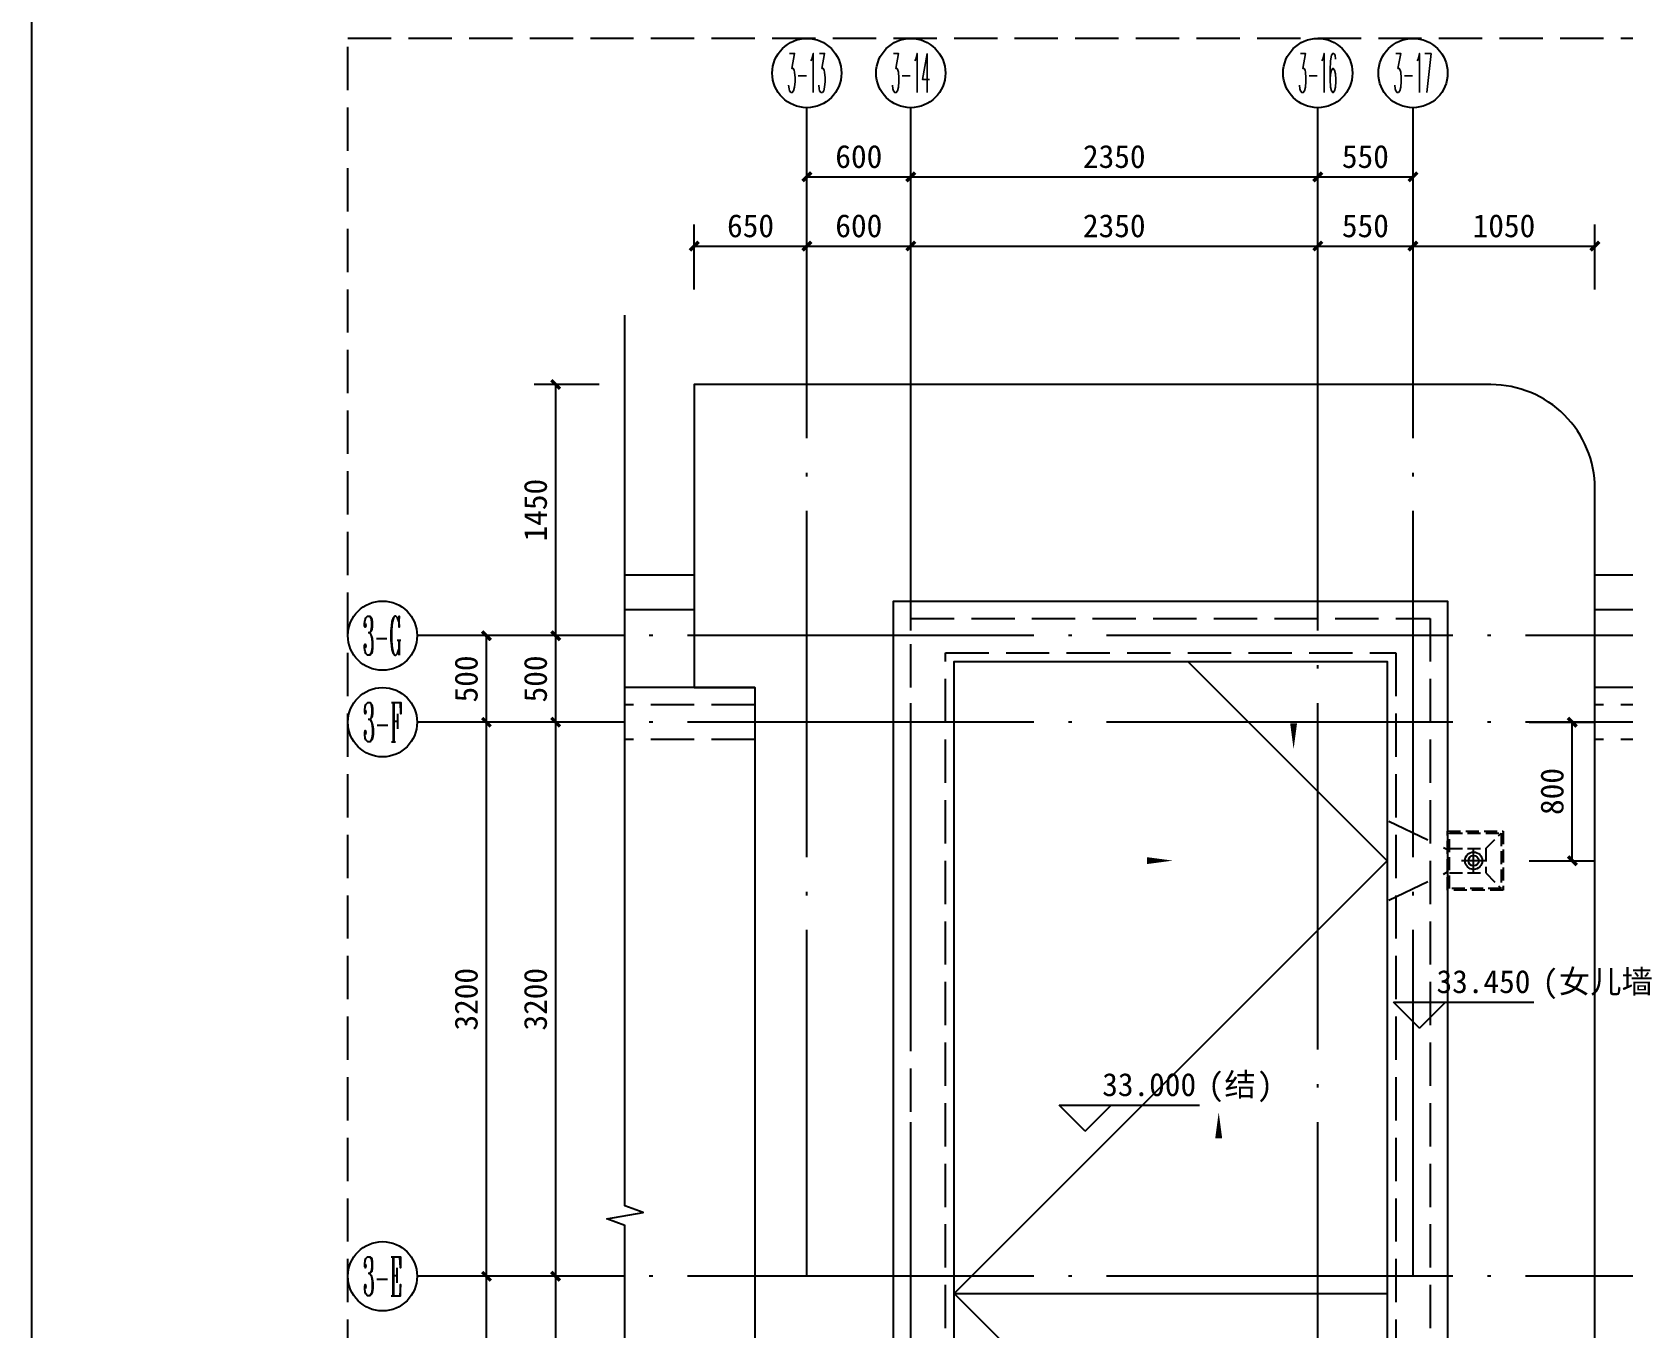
# Model space of a CAD drawing. Extents: x -10817 to 167545, y 26551 to 157048.
# Drawn here: x 87183 to 96372, y 112324 to 119811 of the extents above; entities that cross this region are included whole.
import ezdxf
from ezdxf.enums import TextEntityAlignment as Align
from ezdxf.xclip import XClip

# ---------------------------------------------------------------- set-up
doc = ezdxf.new("R2010")
doc.units = 0
doc.header["$LTSCALE"] = 1000
doc.header["$MEASUREMENT"] = 0
doc.header["$XCLIPFRAME"] = 0
for name, pattern in [('3#楼屋顶平面$0$DASH', [0.35, 0.25, -0.1]), ('DASH', [0.35, 0.25, -0.1]), ('DOTE', [2.42, 2, -0.2, 0.02, -0.2])]:
    doc.linetypes.add(name, pattern=pattern)
doc.layers.get('Defpoints').update_dxf_attribs({"color": 30, "linetype": 'DASH'})
for name, color, linetype in [('3#-夹层$0$A-ANNO-LEVL', 3, 'Continuous'), ('3#-夹层$0$A-ANNO-TEXT', 7, 'Continuous'), ('3#楼屋顶平面$0$A-00-HX-113-wall-01Y$0$HRAL', 31, 'Continuous'), ('3#楼屋顶平面$0$A-DRAN', 243, 'Continuous'), ('3#楼屋顶平面$0$A-DRAN-SYMB', 243, 'Continuous'), ('3#楼屋顶平面$0$A-ROOF', 241, 'Continuous'), ('A-ANNO-AXIS-CIRC', 3, 'Continuous'), ('A-ANNO-AXIS-TEXT', 7, 'Continuous'), ('A-ANNO-DIMS', 3, 'Continuous'), ('A-ANNO-DOTE', 10, 'DOTE'), ('A-ANNO-SYMB', 3, 'Continuous'), ('A-DRAN', 243, 'Continuous'), ('AXIS_TEXT', 7, 'Continuous')]:
    doc.layers.add(name, color=color, linetype=linetype)
doc.styles.add('3#-夹层$0$_TCH_DIM', font='')
doc.styles.add('_TCH_AXIS', font='COMPLEX', dxfattribs={"bigfont": 'GBCBIG'})
doc.styles.add('_TCH_DIM_T3', font='')
doc.styles.add('COMPLEX', font='COMPLEX')
doc.styles.get('3#-夹层$0$_TCH_DIM').set_extended_font_data('SimSun')
doc.styles.get('_TCH_DIM_T3').set_extended_font_data('SimSun')
doc.dimstyles.new('_TCH_ARCH&&50', dxfattribs={"dimtxt": 132.911392, "dimasz": 50, "dimexe": 125, "dimexo": 150, "dimgap": 50, "dimtad": 1, "dimdec": 0, "dimzin": 0, "dimdsep": 46, "dimtxsty": '_TCH_DIM_T3', "dimblk": 'ARCHTICK', "dimcen": 0.09, "dimclrt": 7, "dimazin": 2, "dimtfac": 1, "dimtdec": 0, "dimtix": 1, "dimtmove": 2, "dimatfit": 3, "dimfxl": 50, "dimtolj": 1, "dimtzin": 0, "dimarcsym": 0})

# ---------------------------------------------------------------- blocks, each defined once
blk = doc.blocks.new('3#楼屋顶平面$0$$1$1#_arcd-2~9F$0$03_2#_arcd$0$04_F01_arcd$0$asdfded')
at = {"layer": '3#楼屋顶平面$0$A-DRAN-SYMB'}
for points in [[(-29342.2, 118921), (-29258.2, 118921)], [(-29300.2, 118966), (-29300.2, 118876)]]:
    blk.add_lwpolyline(points, dxfattribs=at)
for radius in [30, 18]:
    blk.add_circle((-29300.2, 118921), radius, dxfattribs=at)
blk = doc.blocks.new('3#楼屋顶平面')
at = {"layer": '3#楼屋顶平面$0$A-00-HX-113-wall-01Y$0$HRAL'}
for points in [[(-11300, 950), (-11300, -4250, 0.414214), (-10700, -4850), (10150.1, -4850), (10150.1, -3500), (-10100, -3500), (-10100, 950)], [(10750.7, -3500), (31000, -3500), (31000, 950), (32200, 950), (32200, -4250, -0.414214), (31600, -4850), (10750.7, -4850)]]:
    blk.add_lwpolyline(points, format="xyb", close=True, dxfattribs=at)
at = {"layer": '3#楼屋顶平面$0$A-DRAN'}
for points in [[(-449.3, 7450), (-1599.3, 6300), (900.7, 3800), (-1049.3, 1850.1), (650.8, 150)], [(21350, 7450), (22500, 6300), (20000, 3800), (21950, 1850.1), (20249.9, 150)], [(900.7, 3800), (-1599.3, 3800)], [(20000, 3800), (22500, 3800)]]:
    blk.add_lwpolyline(points, dxfattribs=at)
at = {"layer": '3#楼屋顶平面$0$A-DRAN-SYMB', "linetype": '3#楼屋顶平面$0$DASH'}
for p, q in [((-1609.9, 6528.4), (-1949.3, 6365)), ((22510.6, 6528.4), (22850, 6365)), ((-1609.8, 6071.6), (-1949.3, 6235)), ((22510.5, 6071.6), (22850, 6235)), ((-1059.9, 2078.5), (-1399.3, 1915.1)), ((21960.6, 2078.5), (22300, 1915.1)), ((-1059.8, 1621.7), (-1399.3, 1785.1)), ((21960.5, 1621.7), (22300, 1785.1))]:
    blk.add_line(p, q, dxfattribs=at)
at = {"layer": '3#楼屋顶平面$0$A-DRAN-SYMB', "linetype": '3#楼屋顶平面$0$DASH', "ltscale": 0.3}
for p, q in [((-2169.2, 6370), (-2259.2, 6460)), ((23069.9, 6370), (23159.9, 6460)), ((-1959.3, 6370), (-2169.2, 6370)), ((-2169.2, 6370), (-2169.2, 6230)), ((22860, 6370), (23069.9, 6370)), ((23069.9, 6370), (23069.9, 6230)), ((-2169.2, 6230), (-2259.2, 6140)), ((-1959.3, 6230), (-2169.2, 6230)), ((22860, 6230), (23069.9, 6230)), ((23069.9, 6230), (23159.9, 6140)), ((-1619.2, 1920.1), (-1709.2, 2010.1)), ((22519.9, 1920.1), (22609.9, 2010.1)), ((-1409.3, 1920.1), (-1619.2, 1920.1)), ((-1619.2, 1920.1), (-1619.2, 1780.1)), ((22310, 1920.1), (22519.9, 1920.1)), ((22519.9, 1920.1), (22519.9, 1780.1)), ((-1619.2, 1780.1), (-1709.2, 1690.1)), ((-1409.3, 1780.1), (-1619.2, 1780.1)), ((22310, 1780.1), (22519.9, 1780.1)), ((22519.9, 1780.1), (22609.9, 1690.1))]:
    blk.add_line(p, q, dxfattribs=at)
for points in [[(-2269.2, 6470), (-2269.2, 6130), (-1949.3, 6130), (-1949.3, 6470)], [(-2259.2, 6460), (-2259.2, 6140), (-1959.3, 6140), (-1959.3, 6460)], [(23169.9, 6470), (23169.9, 6130), (22850, 6130), (22850, 6470)], [(23159.9, 6460), (23159.9, 6140), (22860, 6140), (22860, 6460)], [(-1719.2, 2020.1), (-1719.2, 1680.1), (-1399.3, 1680.1), (-1399.3, 2020.1)], [(-1709.2, 2010.1), (-1709.2, 1690.1), (-1409.3, 1690.1), (-1409.3, 2010.1)], [(22619.9, 2020.1), (22619.9, 1680.1), (22300, 1680.1), (22300, 2020.1)], [(22609.9, 2010.1), (22609.9, 1690.1), (22310, 1690.1), (22310, 2010.1)]]:
    blk.add_lwpolyline(points, close=True, dxfattribs=at)
at = {"layer": '3#楼屋顶平面$0$A-ROOF'}
for points in [[(1450, -550), (-2200, -550, -0.414214), (-2800, 50), (-2800, 8450.1, -0.414214), (-2200, 9050.1), (2400.1, 9050.1), (2400.1, 7300.1), (2050, 7300.1), (2050, 50, -0.414214)], [(19450, -550), (23100, -550, 0.414214), (23700, 50), (23700, 8450.1, 0.414214), (23100, 9050.1), (18499.9, 9050.1), (18499.9, 7300), (18850, 7300), (18850, 50, 0.414214)]]:
    blk.add_lwpolyline(points, format="xyb", close=True, dxfattribs=at)
for points in [[(-2800, 7950), (-11000, 7950, 0.414214), (-11300, 7650), (-11300, 950)], [(32200, 950), (32200, 7650, 0.414214), (31900, 7950), (23700, 7950)]]:
    blk.add_lwpolyline(points, format="xyb", dxfattribs=at)
for points in [[(18500.1, 7950), (2400, 7950)], [(-2800, 7750), (-11100, 7750), (-11100, 950)], [(18500.1, 7750), (2400, 7750)], [(32000, 950), (32000, 7750), (23700, 7750)], [(-2800, 7300), (-10650, 7300), (-10650, 950)], [(18850, 7300), (2050, 7300)], [(31550, 950), (31550, 7300), (23700, 7300)], [(10150.1, -4200), (10750.7, -4200)], [(10150.1, -4650), (10750.7, -4650)], [(10150.1, -4850), (10750.7, -4850)]]:
    blk.add_lwpolyline(points, dxfattribs=at)
for points in [[(1400, -200), (1400, 2500), (1250, 2500), (1250, 7800), (-1950, 7800), (-1950, 2100), (-1400, 2100), (-1400, -200)], [(19500, -200), (19500, 2500), (19650, 2500), (19650, 7800), (22850, 7800), (22850, 2100), (22300, 2100), (22300, -200)], [(1050, 150), (1050, 2150), (900, 2150), (900, 7450), (-1600, 7450), (-1600, 2450), (-1050, 2450), (-1050, 150)], [(19850, 150), (19850, 2150), (20000, 2150), (20000, 7450), (22500, 7450), (22500, 2450), (21950, 2450), (21950, 150)], [(-7335, 6215), (-6465, 6215), (-6465, 7285), (-7335, 7285)], [(6165.1, 6215.2), (7035.1, 6215.2), (7035.1, 7285.2), (6165.1, 7285.2)], [(13865, 6215.2), (14735, 6215.2), (14735, 7285.2), (13865, 7285.2)], [(27365, 6215), (28235, 6215), (28235, 7285), (27365, 7285)], [(-10585, 1965.1), (-9815, 1965.1), (-9815, 2735.1), (-10585, 2735.1)], [(31485, 1965.1), (30715, 1965.1), (30715, 2735.1), (31485, 2735.1)], [(9015, 1765), (9785, 1765), (9785, 2535), (9015, 2535)], [(11885.1, 1765), (11115.1, 1765), (11115.1, 2535), (11885.1, 2535)]]:
    blk.add_lwpolyline(points, close=True, dxfattribs=at)
at = {"layer": '3#楼屋顶平面$0$A-ROOF', "linetype": '3#楼屋顶平面$0$DASH'}
for points in [[(1300, -100), (1300, 2400), (1150, 2400), (1150, 7700), (-1850, 7700), (-1850, 2200), (-1300, 2200), (-1300, -100)], [(19600, -100), (19600, 2400), (19750, 2400), (19750, 7700), (22750, 7700), (22750, 2200), (22200, 2200), (22200, -100)]]:
    blk.add_lwpolyline(points, close=True, dxfattribs=at)
for points in [[(1100, 100), (1100, 2200), (950, 2200), (950, 7500), (-1650, 7500), (-1650, 2400), (-1100, 2400), (-1100, 100), (1100, 100)], [(19800, 100), (19800, 2200), (19950, 2200), (19950, 7500), (22550, 7500), (22550, 2400), (22000, 2400), (22000, 100), (19800, 100)], [(-7335, 7200), (-10550, 7200), (-10550, 2735.1)], [(-2800, 7200), (-6465, 7200)], [(6165.1, 7200), (2050, 7200)], [(13865, 7200), (7035.1, 7200)], [(18850, 7200), (14735, 7200)], [(27365, 7200), (23700, 7200)], [(31450, 2735.1), (31450, 7200), (28235, 7200)], [(-7335, 7000), (-10350, 7000), (-10350, 2735.1)], [(-2800, 7000), (-6465, 7000)], [(6165.1, 7000), (2050, 7000)], [(13865, 7000), (7035.1, 7000)], [(18850, 7000), (14735, 7000)], [(27365, 7000), (23700, 7000)], [(31250, 2735.1), (31250, 7000), (28235, 7000)], [(-10550, 1965.1), (-10550, 950)], [(-10350, 1965.1), (-10350, 950)], [(31250, 950), (31250, 1965.1)], [(31450, 950), (31450, 1965.1)], [(10150.1, -3900), (10750.7, -3900)], [(10150.1, -4100), (10750.7, -4100)]]:
    blk.add_lwpolyline(points, dxfattribs=at)
at = {"ltscale": 0.3, "yscale": 1.66666664276272, "zscale": 1.66666664276272, "rotation": 180}
for p, xscale in [((46734.4, 204501.7), -1.66666664276272), ((-25833.7, 204501.7), 1.66666664276272)]:
    blk.add_blockref('3#楼屋顶平面$0$$1$1#_arcd-2~9F$0$03_2#_arcd$0$04_F01_arcd$0$asdfded', p, dxfattribs=dict(at, xscale=xscale))
at = {"yscale": 1.66666664276272, "zscale": 1.66666664276272, "rotation": 180}
for p, xscale in [((47284.4, 200051.8), -1.66666664276272), ((-26383.7, 200051.8), 1.66666664276272)]:
    blk.add_blockref('3#楼屋顶平面$0$$1$1#_arcd-2~9F$0$03_2#_arcd$0$04_F01_arcd$0$asdfded', p, dxfattribs=dict(at, xscale=xscale))
blk = doc.blocks.new('_ArchTick')
at = {"color": 0, "linetype": 'ByBlock', "const_width": 0.4}
blk.add_lwpolyline([(-0.5, -0.5), (0.5, 0.5)], dxfattribs=at)
blk = doc.blocks.new('*D2768')
at = {"layer": 'A-ANNO-DIMS', "color": 0, "lineweight": -2, "transparency": 16777216}
for p, q in [((95828.1, 115823.4), (96203.1, 115823.4)), ((96078.1, 115023.4), (96078.1, 115823.4)), ((95828.1, 115023.4), (96203.1, 115023.4))]:
    blk.add_line(p, q, dxfattribs=at)
at = {"layer": 'Defpoints', "color": 0, "transparency": 16777216}
for p in [(95678.1, 115823.4), (96078.1, 115823.4), (95678.1, 115023.4)]:
    blk.add_point(p, dxfattribs=at)
at = {"layer": 'A-ANNO-DIMS', "color": 0, "lineweight": -2, "transparency": 16777216, "xscale": 50, "yscale": 50, "zscale": 50}
for p, rotation in [((96078.1, 115823.4), 90), ((96078.1, 115023.4), 270)]:
    blk.add_blockref('_ArchTick', p, dxfattribs=dict(at, rotation=rotation))
at = {"layer": 'A-ANNO-DIMS', "color": 7, "transparency": 16777216, "insert": (95961.6, 115423.4), "char_height": 132.91, "attachment_point": 5, "rotation": 90, "style": '_TCH_DIM_T3'}
blk.add_mtext('\\A1;800', dxfattribs=at)
blk = doc.blocks.new('*D2901')
at = {"layer": 'A-ANNO-DIMS', "color": 0, "lineweight": -2, "transparency": 16777216}
for p, q in [((90458.1, 112623.4), (90083.1, 112623.4)), ((90208.1, 111023.4), (90208.1, 112623.4)), ((90458.1, 111023.4), (90083.1, 111023.4))]:
    blk.add_line(p, q, dxfattribs=at)
at = {"layer": 'Defpoints', "color": 0, "transparency": 16777216}
for p in [(90208.1, 112623.4), (90608.1, 112623.4), (90608.1, 111023.4)]:
    blk.add_point(p, dxfattribs=at)
at = {"layer": 'A-ANNO-DIMS', "color": 0, "lineweight": -2, "transparency": 16777216, "xscale": 50, "yscale": 50, "zscale": 50}
for p, rotation in [((90208.1, 112623.4), 90), ((90208.1, 111023.4), 270)]:
    blk.add_blockref('_ArchTick', p, dxfattribs=dict(at, rotation=rotation))
at = {"layer": 'A-ANNO-DIMS', "color": 7, "transparency": 16777216, "insert": (90091.7, 111823.4), "char_height": 132.91, "attachment_point": 5, "rotation": 90, "style": '_TCH_DIM_T3'}
blk.add_mtext('\\A1;1600', dxfattribs=at)
blk = doc.blocks.new('*D2902')
at = {"layer": 'A-ANNO-DIMS', "color": 0, "lineweight": -2, "transparency": 16777216}
for p, q in [((90458.1, 115823.4), (90083.1, 115823.4)), ((90208.1, 112623.4), (90208.1, 115823.4)), ((90458.1, 112623.4), (90083.1, 112623.4))]:
    blk.add_line(p, q, dxfattribs=at)
at = {"layer": 'Defpoints', "color": 0, "transparency": 16777216}
for p in [(90208.1, 115823.4), (90608.1, 115823.4), (90608.1, 112623.4)]:
    blk.add_point(p, dxfattribs=at)
at = {"layer": 'A-ANNO-DIMS', "color": 0, "lineweight": -2, "transparency": 16777216, "xscale": 50, "yscale": 50, "zscale": 50}
for p, rotation in [((90208.1, 115823.4), 90), ((90208.1, 112623.4), 270)]:
    blk.add_blockref('_ArchTick', p, dxfattribs=dict(at, rotation=rotation))
at = {"layer": 'A-ANNO-DIMS', "color": 7, "transparency": 16777216, "insert": (90091.7, 114223.4), "char_height": 132.91, "attachment_point": 5, "rotation": 90, "style": '_TCH_DIM_T3'}
blk.add_mtext('\\A1;3200', dxfattribs=at)
blk = doc.blocks.new('*D2903')
at = {"layer": 'A-ANNO-DIMS', "color": 0, "lineweight": -2, "transparency": 16777216}
for p, q in [((90458.1, 116323.4), (90083.1, 116323.4)), ((90208.1, 115823.4), (90208.1, 116323.4)), ((90458.1, 115823.4), (90083.1, 115823.4))]:
    blk.add_line(p, q, dxfattribs=at)
at = {"layer": 'Defpoints', "color": 0, "transparency": 16777216}
for p in [(90208.1, 116323.4), (90608.1, 116323.4), (90608.1, 115823.4)]:
    blk.add_point(p, dxfattribs=at)
at = {"layer": 'A-ANNO-DIMS', "color": 0, "lineweight": -2, "transparency": 16777216, "xscale": 50, "yscale": 50, "zscale": 50}
for p, rotation in [((90208.1, 116323.4), 90), ((90208.1, 115823.4), 270)]:
    blk.add_blockref('_ArchTick', p, dxfattribs=dict(at, rotation=rotation))
at = {"layer": 'A-ANNO-DIMS', "color": 7, "transparency": 16777216, "insert": (90091.7, 116073.4), "char_height": 132.91, "attachment_point": 5, "rotation": 90, "style": '_TCH_DIM_T3'}
blk.add_mtext('\\A1;500', dxfattribs=at)
blk = doc.blocks.new('*D2904')
at = {"layer": 'A-ANNO-DIMS', "color": 0, "lineweight": -2, "transparency": 16777216}
for p, q in [((90458.1, 117773.5), (90083.1, 117773.5)), ((90208.1, 116323.4), (90208.1, 117773.5)), ((90458.1, 116323.4), (90083.1, 116323.4))]:
    blk.add_line(p, q, dxfattribs=at)
at = {"layer": 'Defpoints', "color": 0, "transparency": 16777216}
for p in [(90208.1, 117773.5), (90608.1, 117773.5), (90608.1, 116323.4)]:
    blk.add_point(p, dxfattribs=at)
at = {"layer": 'A-ANNO-DIMS', "color": 0, "lineweight": -2, "transparency": 16777216, "xscale": 50, "yscale": 50, "zscale": 50}
for p, rotation in [((90208.1, 117773.5), 90), ((90208.1, 116323.4), 270)]:
    blk.add_blockref('_ArchTick', p, dxfattribs=dict(at, rotation=rotation))
at = {"layer": 'A-ANNO-DIMS', "color": 7, "transparency": 16777216, "insert": (90091.7, 117048.4), "char_height": 132.91, "attachment_point": 5, "rotation": 90, "style": '_TCH_DIM_T3'}
blk.add_mtext('\\A1;1450', dxfattribs=at)
blk = doc.blocks.new('*D2912')
at = {"layer": 'A-ANNO-DIMS', "color": 0, "lineweight": -2, "transparency": 16777216}
for p, q in [((95158.2, 118323.5), (95158.2, 118698.5)), ((96208.2, 118323.5), (96208.2, 118698.5)), ((95158.2, 118573.5), (96208.2, 118573.5))]:
    blk.add_line(p, q, dxfattribs=at)
at = {"layer": 'Defpoints', "color": 0, "transparency": 16777216}
for p in [(96208.2, 118573.5), (95158.2, 118173.5), (96208.2, 118173.5)]:
    blk.add_point(p, dxfattribs=at)
at = {"layer": 'A-ANNO-DIMS', "color": 0, "lineweight": -2, "transparency": 16777216, "xscale": 50, "yscale": 50, "zscale": 50, "rotation": 180}
blk.add_blockref('_ArchTick', (95158.2, 118573.5), dxfattribs=at)
at = {"layer": 'A-ANNO-DIMS', "color": 0, "lineweight": -2, "transparency": 16777216, "xscale": 50, "yscale": 50, "zscale": 50}
blk.add_blockref('_ArchTick', (96208.2, 118573.5), dxfattribs=at)
at = {"layer": 'A-ANNO-DIMS', "color": 7, "transparency": 16777216, "insert": (95683.2, 118690), "char_height": 132.91, "attachment_point": 5, "style": '_TCH_DIM_T3'}
blk.add_mtext('\\A1;1050', dxfattribs=at)
blk = doc.blocks.new('*D2913')
at = {"layer": 'A-ANNO-DIMS', "color": 0, "lineweight": -2, "transparency": 16777216}
for p, q in [((94608.2, 118323.5), (94608.2, 118698.5)), ((95158.2, 118323.5), (95158.2, 118698.5)), ((94608.2, 118573.5), (95158.2, 118573.5))]:
    blk.add_line(p, q, dxfattribs=at)
at = {"layer": 'Defpoints', "color": 0, "transparency": 16777216}
for p in [(95158.2, 118573.5), (94608.2, 118173.5), (95158.2, 118173.5)]:
    blk.add_point(p, dxfattribs=at)
at = {"layer": 'A-ANNO-DIMS', "color": 0, "lineweight": -2, "transparency": 16777216, "xscale": 50, "yscale": 50, "zscale": 50, "rotation": 180}
blk.add_blockref('_ArchTick', (94608.2, 118573.5), dxfattribs=at)
at = {"layer": 'A-ANNO-DIMS', "color": 0, "lineweight": -2, "transparency": 16777216, "xscale": 50, "yscale": 50, "zscale": 50}
blk.add_blockref('_ArchTick', (95158.2, 118573.5), dxfattribs=at)
at = {"layer": 'A-ANNO-DIMS', "color": 7, "transparency": 16777216, "insert": (94883.2, 118690), "char_height": 132.91, "attachment_point": 5, "style": '_TCH_DIM_T3'}
blk.add_mtext('\\A1;550', dxfattribs=at)
blk = doc.blocks.new('*D2914')
at = {"layer": 'A-ANNO-DIMS', "color": 0, "lineweight": -2, "transparency": 16777216}
for p, q in [((92258.2, 118323.5), (92258.2, 118698.5)), ((94608.2, 118323.5), (94608.2, 118698.5)), ((92258.2, 118573.5), (94608.2, 118573.5))]:
    blk.add_line(p, q, dxfattribs=at)
at = {"layer": 'Defpoints', "color": 0, "transparency": 16777216}
for p in [(94608.2, 118573.5), (92258.2, 118173.5), (94608.2, 118173.5)]:
    blk.add_point(p, dxfattribs=at)
at = {"layer": 'A-ANNO-DIMS', "color": 0, "lineweight": -2, "transparency": 16777216, "xscale": 50, "yscale": 50, "zscale": 50, "rotation": 180}
blk.add_blockref('_ArchTick', (92258.2, 118573.5), dxfattribs=at)
at = {"layer": 'A-ANNO-DIMS', "color": 0, "lineweight": -2, "transparency": 16777216, "xscale": 50, "yscale": 50, "zscale": 50}
blk.add_blockref('_ArchTick', (94608.2, 118573.5), dxfattribs=at)
at = {"layer": 'A-ANNO-DIMS', "color": 7, "transparency": 16777216, "insert": (93433.2, 118690), "char_height": 132.91, "attachment_point": 5, "style": '_TCH_DIM_T3'}
blk.add_mtext('\\A1;2350', dxfattribs=at)
blk = doc.blocks.new('*D2915')
at = {"layer": 'A-ANNO-DIMS', "color": 0, "lineweight": -2, "transparency": 16777216}
for p, q in [((91658.2, 118323.5), (91658.2, 118698.5)), ((92258.2, 118323.5), (92258.2, 118698.5)), ((91658.2, 118573.5), (92258.2, 118573.5))]:
    blk.add_line(p, q, dxfattribs=at)
at = {"layer": 'Defpoints', "color": 0, "transparency": 16777216}
for p in [(92258.2, 118573.5), (91658.2, 118173.5), (92258.2, 118173.5)]:
    blk.add_point(p, dxfattribs=at)
at = {"layer": 'A-ANNO-DIMS', "color": 0, "lineweight": -2, "transparency": 16777216, "xscale": 50, "yscale": 50, "zscale": 50, "rotation": 180}
blk.add_blockref('_ArchTick', (91658.2, 118573.5), dxfattribs=at)
at = {"layer": 'A-ANNO-DIMS', "color": 0, "lineweight": -2, "transparency": 16777216, "xscale": 50, "yscale": 50, "zscale": 50}
blk.add_blockref('_ArchTick', (92258.2, 118573.5), dxfattribs=at)
at = {"layer": 'A-ANNO-DIMS', "color": 7, "transparency": 16777216, "insert": (91958.2, 118690), "char_height": 132.91, "attachment_point": 5, "style": '_TCH_DIM_T3'}
blk.add_mtext('\\A1;600', dxfattribs=at)
blk = doc.blocks.new('*D2916')
at = {"layer": 'A-ANNO-DIMS', "color": 0, "lineweight": -2, "transparency": 16777216}
for p, q in [((91008.1, 118323.5), (91008.1, 118698.5)), ((91658.2, 118323.5), (91658.2, 118698.5)), ((91008.1, 118573.5), (91658.2, 118573.5))]:
    blk.add_line(p, q, dxfattribs=at)
at = {"layer": 'Defpoints', "color": 0, "transparency": 16777216}
for p in [(91658.2, 118573.5), (91008.1, 118173.5), (91658.2, 118173.5)]:
    blk.add_point(p, dxfattribs=at)
at = {"layer": 'A-ANNO-DIMS', "color": 0, "lineweight": -2, "transparency": 16777216, "xscale": 50, "yscale": 50, "zscale": 50, "rotation": 180}
blk.add_blockref('_ArchTick', (91008.1, 118573.5), dxfattribs=at)
at = {"layer": 'A-ANNO-DIMS', "color": 0, "lineweight": -2, "transparency": 16777216, "xscale": 50, "yscale": 50, "zscale": 50}
blk.add_blockref('_ArchTick', (91658.2, 118573.5), dxfattribs=at)
at = {"layer": 'A-ANNO-DIMS', "color": 7, "transparency": 16777216, "insert": (91333.2, 118690), "char_height": 132.91, "attachment_point": 5, "style": '_TCH_DIM_T3'}
blk.add_mtext('\\A1;650', dxfattribs=at)
blk = doc.blocks.new('*D2921')
at = {"layer": 'A-ANNO-DIMS', "color": 0, "lineweight": -2, "transparency": 16777216}
for p, q in [((90058.1, 112623.4), (89683.1, 112623.4)), ((89808.1, 111023.4), (89808.1, 112623.4)), ((90058.1, 111023.4), (89683.1, 111023.4))]:
    blk.add_line(p, q, dxfattribs=at)
at = {"layer": 'Defpoints', "color": 0, "transparency": 16777216}
for p in [(89808.1, 112623.4), (90208.1, 112623.4), (90208.1, 111023.4)]:
    blk.add_point(p, dxfattribs=at)
at = {"layer": 'A-ANNO-DIMS', "color": 0, "lineweight": -2, "transparency": 16777216, "xscale": 50, "yscale": 50, "zscale": 50}
for p, rotation in [((89808.1, 112623.4), 90), ((89808.1, 111023.4), 270)]:
    blk.add_blockref('_ArchTick', p, dxfattribs=dict(at, rotation=rotation))
at = {"layer": 'A-ANNO-DIMS', "color": 7, "transparency": 16777216, "insert": (89691.7, 111823.4), "char_height": 132.91, "attachment_point": 5, "rotation": 90, "style": '_TCH_DIM_T3'}
blk.add_mtext('\\A1;1600', dxfattribs=at)
blk = doc.blocks.new('*D2922')
at = {"layer": 'A-ANNO-DIMS', "color": 0, "lineweight": -2, "transparency": 16777216}
for p, q in [((90058.1, 115823.4), (89683.1, 115823.4)), ((89808.1, 112623.4), (89808.1, 115823.4)), ((90058.1, 112623.4), (89683.1, 112623.4))]:
    blk.add_line(p, q, dxfattribs=at)
at = {"layer": 'Defpoints', "color": 0, "transparency": 16777216}
for p in [(89808.1, 115823.4), (90208.1, 115823.4), (90208.1, 112623.4)]:
    blk.add_point(p, dxfattribs=at)
at = {"layer": 'A-ANNO-DIMS', "color": 0, "lineweight": -2, "transparency": 16777216, "xscale": 50, "yscale": 50, "zscale": 50}
for p, rotation in [((89808.1, 115823.4), 90), ((89808.1, 112623.4), 270)]:
    blk.add_blockref('_ArchTick', p, dxfattribs=dict(at, rotation=rotation))
at = {"layer": 'A-ANNO-DIMS', "color": 7, "transparency": 16777216, "insert": (89691.7, 114223.4), "char_height": 132.91, "attachment_point": 5, "rotation": 90, "style": '_TCH_DIM_T3'}
blk.add_mtext('\\A1;3200', dxfattribs=at)
blk = doc.blocks.new('*D2923')
at = {"layer": 'A-ANNO-DIMS', "color": 0, "lineweight": -2, "transparency": 16777216}
for p, q in [((90058.1, 116323.4), (89683.1, 116323.4)), ((89808.1, 115823.4), (89808.1, 116323.4)), ((90058.1, 115823.4), (89683.1, 115823.4))]:
    blk.add_line(p, q, dxfattribs=at)
at = {"layer": 'Defpoints', "color": 0, "transparency": 16777216}
for p in [(89808.1, 116323.4), (90208.1, 116323.4), (90208.1, 115823.4)]:
    blk.add_point(p, dxfattribs=at)
at = {"layer": 'A-ANNO-DIMS', "color": 0, "lineweight": -2, "transparency": 16777216, "xscale": 50, "yscale": 50, "zscale": 50}
for p, rotation in [((89808.1, 116323.4), 90), ((89808.1, 115823.4), 270)]:
    blk.add_blockref('_ArchTick', p, dxfattribs=dict(at, rotation=rotation))
at = {"layer": 'A-ANNO-DIMS', "color": 7, "transparency": 16777216, "insert": (89691.7, 116073.4), "char_height": 132.91, "attachment_point": 5, "rotation": 90, "style": '_TCH_DIM_T3'}
blk.add_mtext('\\A1;500', dxfattribs=at)
blk = doc.blocks.new('*D2924')
at = {"layer": 'A-ANNO-DIMS', "color": 0, "lineweight": -2, "transparency": 16777216}
for p, q in [((94608.2, 118723.5), (94608.2, 119098.5)), ((95158.2, 118723.5), (95158.2, 119098.5)), ((94608.2, 118973.5), (95158.2, 118973.5))]:
    blk.add_line(p, q, dxfattribs=at)
at = {"layer": 'Defpoints', "color": 0, "transparency": 16777216}
for p in [(95158.2, 118973.5), (94608.2, 118573.5), (95158.2, 118573.5)]:
    blk.add_point(p, dxfattribs=at)
at = {"layer": 'A-ANNO-DIMS', "color": 0, "lineweight": -2, "transparency": 16777216, "xscale": 50, "yscale": 50, "zscale": 50, "rotation": 180}
blk.add_blockref('_ArchTick', (94608.2, 118973.5), dxfattribs=at)
at = {"layer": 'A-ANNO-DIMS', "color": 0, "lineweight": -2, "transparency": 16777216, "xscale": 50, "yscale": 50, "zscale": 50}
blk.add_blockref('_ArchTick', (95158.2, 118973.5), dxfattribs=at)
at = {"layer": 'A-ANNO-DIMS', "color": 7, "transparency": 16777216, "insert": (94883.2, 119090), "char_height": 132.91, "attachment_point": 5, "style": '_TCH_DIM_T3'}
blk.add_mtext('\\A1;550', dxfattribs=at)
blk = doc.blocks.new('*D2925')
at = {"layer": 'A-ANNO-DIMS', "color": 0, "lineweight": -2, "transparency": 16777216}
for p, q in [((92258.2, 118723.5), (92258.2, 119098.5)), ((94608.2, 118723.5), (94608.2, 119098.5)), ((92258.2, 118973.5), (94608.2, 118973.5))]:
    blk.add_line(p, q, dxfattribs=at)
at = {"layer": 'Defpoints', "color": 0, "transparency": 16777216}
for p in [(94608.2, 118973.5), (92258.2, 118573.5), (94608.2, 118573.5)]:
    blk.add_point(p, dxfattribs=at)
at = {"layer": 'A-ANNO-DIMS', "color": 0, "lineweight": -2, "transparency": 16777216, "xscale": 50, "yscale": 50, "zscale": 50, "rotation": 180}
blk.add_blockref('_ArchTick', (92258.2, 118973.5), dxfattribs=at)
at = {"layer": 'A-ANNO-DIMS', "color": 0, "lineweight": -2, "transparency": 16777216, "xscale": 50, "yscale": 50, "zscale": 50}
blk.add_blockref('_ArchTick', (94608.2, 118973.5), dxfattribs=at)
at = {"layer": 'A-ANNO-DIMS', "color": 7, "transparency": 16777216, "insert": (93433.2, 119090), "char_height": 132.91, "attachment_point": 5, "style": '_TCH_DIM_T3'}
blk.add_mtext('\\A1;2350', dxfattribs=at)
blk = doc.blocks.new('*D2926')
at = {"layer": 'A-ANNO-DIMS', "color": 0, "lineweight": -2, "transparency": 16777216}
for p, q in [((91658.2, 118723.5), (91658.2, 119098.5)), ((92258.2, 118723.5), (92258.2, 119098.5)), ((91658.2, 118973.5), (92258.2, 118973.5))]:
    blk.add_line(p, q, dxfattribs=at)
at = {"layer": 'Defpoints', "color": 0, "transparency": 16777216}
for p in [(92258.2, 118973.5), (91658.2, 118573.5), (92258.2, 118573.5)]:
    blk.add_point(p, dxfattribs=at)
at = {"layer": 'A-ANNO-DIMS', "color": 0, "lineweight": -2, "transparency": 16777216, "xscale": 50, "yscale": 50, "zscale": 50, "rotation": 180}
blk.add_blockref('_ArchTick', (91658.2, 118973.5), dxfattribs=at)
at = {"layer": 'A-ANNO-DIMS', "color": 0, "lineweight": -2, "transparency": 16777216, "xscale": 50, "yscale": 50, "zscale": 50}
blk.add_blockref('_ArchTick', (92258.2, 118973.5), dxfattribs=at)
at = {"layer": 'A-ANNO-DIMS', "color": 7, "transparency": 16777216, "insert": (91958.2, 119090), "char_height": 132.91, "attachment_point": 5, "style": '_TCH_DIM_T3'}
blk.add_mtext('\\A1;600', dxfattribs=at)
blk = doc.blocks.new('_AXISO')
blk.add_circle((0, 0), 0.5)
at = {"layer": 'AXIS_TEXT', "style": 'COMPLEX', "width": 1.041667}
blk.add_attdef('A', text='', height=0.56, dxfattribs=at).set_placement((-0.25, -0.28), (0.25, -0.28), align=Align.FIT)

msp = doc.modelspace()

# ---------------------------------------------------------------- linework, layer by layer
msp.add_lwpolyline([(87183.1, 105498.4), (87183.1, 134198.4)])
at = {"layer": '3#-夹层$0$A-ANNO-LEVL'}
for p, q in [((95195.1, 114056.6), (95045.1, 114206.6)), ((95045.1, 114206.6), (95855.3, 114206.6)), ((95195.1, 114056.6), (95345.1, 114206.6)), ((93264.8, 113461.7), (93114.8, 113611.7)), ((93114.8, 113611.7), (93924.9, 113611.7)), ((93264.8, 113461.7), (93414.8, 113611.7))]:
    msp.add_line(p, q, dxfattribs=at)
at = {"layer": 'A-ANNO-AXIS-CIRC'}
for p, q in [((91658.2, 118172.8), (91658.2, 119372.8)), ((92258.2, 118172.8), (92258.2, 119372.8)), ((94608.2, 118172.8), (94608.2, 119372.8)), ((95158.2, 118172.8), (95158.2, 119372.8)), ((90608.1, 116323.4), (89408.1, 116323.4)), ((90608.1, 115823.4), (89408.1, 115823.4)), ((90608.1, 112623.4), (89408.1, 112623.4))]:
    msp.add_line(p, q, dxfattribs=at)
at = {"layer": 'A-ANNO-DOTE'}
for points in [[(91658.2, 112623.4), (91658.2, 119372.8)], [(92258.2, 106673.4), (92258.2, 119372.8)], [(94608.2, 106673.4), (94608.2, 119372.8)], [(95158.2, 112623.4), (95158.2, 119372.8)], [(97808.2, 116323.4), (89408.1, 116323.4)], [(97808.2, 115823.4), (89408.1, 115823.4)], [(97808.2, 112623.4), (89408.1, 112623.4)]]:
    msp.add_lwpolyline(points, dxfattribs=at)
at = {"layer": 'A-ANNO-SYMB'}
msp.add_lwpolyline([(90608.1, 107773.4), (90608.1, 112917.2), (90503.1, 112955.4), (90713.1, 112992.4), (90608.1, 113029.7), (90608.1, 118173.5)], dxfattribs=at)
at = {"layer": 'A-DRAN'}
for points in [[(94468.7, 116017.8, 0, 0, 0), (94468.7, 115667.8, 0, 40, 0), (94468.7, 115817.8, 0, 0, 0)], [(93421.3, 115024.1, 0, 0, 0), (93771.3, 115024.1, 0, 40, 0), (93621.3, 115024.1, 0, 0, 0)], [(94036.3, 113220.7, 0, 0, 0), (94036.3, 113570.7, 0, 40, 0), (94036.3, 113420.7, 0, 0, 0)]]:
    msp.add_lwpolyline(points, format="xyseb", dxfattribs=at)
at = {"layer": 'Defpoints'}
msp.add_lwpolyline([(89008.1, 119773.5), (98208.2, 119773.5), (98208.2, 106173.4), (89008.1, 106173.4)], close=True, dxfattribs=at)

# ---------------------------------------------------------------- block references
ref = msp.add_blockref('3#楼屋顶平面', (72508.2, 108723.4))
XClip(ref).set_block_clipping_path([(18099.9313964248, -950.0000000002), (24099.9981464891, 9450.1028259396)])
at = {"layer": 'A-ANNO-AXIS-CIRC'}
ref = msp.add_blockref('_AXISO', (91658.2, 119572.8), dxfattribs=dict(at, xscale=400, yscale=400, zscale=400))
ref.add_attrib('A', '3-13', dxfattribs={"layer": 'A-ANNO-AXIS-TEXT', "height": 226.27, "style": '_TCH_AXIS', "width": 0.283784}).set_placement((91545.1, 119459.7), (91771.3, 119459.7), align=Align.FIT)
ref = msp.add_blockref('_AXISO', (92258.2, 119572.8), dxfattribs=dict(at, xscale=400, yscale=400, zscale=400))
ref.add_attrib('A', '3-14', dxfattribs={"layer": 'A-ANNO-AXIS-TEXT', "height": 226.27, "style": '_TCH_AXIS', "width": 0.276316}).set_placement((92145, 119459.7), (92371.3, 119459.7), align=Align.FIT)
ref = msp.add_blockref('_AXISO', (94608.2, 119572.8), dxfattribs=dict(at, xscale=400, yscale=400, zscale=400))
ref.add_attrib('A', '3-16', dxfattribs={"layer": 'A-ANNO-AXIS-TEXT', "height": 226.27, "style": '_TCH_AXIS', "width": 0.283784}).set_placement((94495.1, 119459.7), (94721.3, 119459.7), align=Align.FIT)
ref = msp.add_blockref('_AXISO', (95158.2, 119572.8), dxfattribs=dict(at, xscale=400, yscale=400, zscale=400))
ref.add_attrib('A', '3-17', dxfattribs={"layer": 'A-ANNO-AXIS-TEXT', "height": 226.27, "style": '_TCH_AXIS', "width": 0.283784}).set_placement((95045, 119459.7), (95271.3, 119459.7), align=Align.FIT)
ref = msp.add_blockref('_AXISO', (89208.1, 116323.4), dxfattribs=dict(at, xscale=400, yscale=400, zscale=400))
ref.add_attrib('A', '3-G', dxfattribs={"layer": 'A-ANNO-AXIS-TEXT', "height": 226.27, "style": '_TCH_AXIS', "width": 0.333333}).set_placement((89095, 116210.3), (89321.3, 116210.3), align=Align.FIT)
ref = msp.add_blockref('_AXISO', (89208.1, 115823.4), dxfattribs=dict(at, xscale=400, yscale=400, zscale=400))
ref.add_attrib('A', '3-F', dxfattribs={"layer": 'A-ANNO-AXIS-TEXT', "height": 226.27, "style": '_TCH_AXIS', "width": 0.344262}).set_placement((89095, 115710.3), (89321.3, 115710.3), align=Align.FIT)
ref = msp.add_blockref('_AXISO', (89208.1, 112623.4), dxfattribs=dict(at, xscale=400, yscale=400, zscale=400))
ref.add_attrib('A', '3-E', dxfattribs={"layer": 'A-ANNO-AXIS-TEXT', "height": 226.27, "style": '_TCH_AXIS', "width": 0.344262}).set_placement((89095, 112510.3), (89321.3, 112510.3), align=Align.FIT)

# ---------------------------------------------------------------- texts
at = {"layer": '3#-夹层$0$A-ANNO-TEXT', "color": 7, "style": '3#-夹层$0$_TCH_DIM'}
for s, height, p in [('(', 132.9, (95905.3, 114259.1)), ('女儿墙', 132.91, (95999.8, 114259.1)), ('33.450', 132.91, (95293.8, 114259.1)), ('33.000', 132.91, (93363.5, 113664.2)), ('(', 132.9, (93974.9, 113664.2)), ('结', 132.9, (94069.4, 113664.2)), (')', 132.9, (94258.5, 113664.2))]:
    msp.add_text(s, height=height, dxfattribs=at).set_placement(p)

# ---------------------------------------------------------------- dimensions: what is measured, and where the dimension line sits
at = {"layer": 'A-ANNO-DIMS'}
for p1, p2, distance, picture, middle in [((91658.2, 118573.5), (92258.2, 118573.5), 400, '*D2926', (91958.2, 119090)), ((92258.2, 118573.5), (94608.2, 118573.5), 400, '*D2925', (93433.2, 119090)), ((94608.2, 118573.5), (95158.2, 118573.5), 400, '*D2924', (94883.2, 119090)), ((91008.1, 118173.5), (91658.2, 118173.5), 400, '*D2916', (91333.2, 118690)), ((91658.2, 118173.5), (92258.2, 118173.5), 400, '*D2915', (91958.2, 118690)), ((92258.2, 118173.5), (94608.2, 118173.5), 400, '*D2914', (93433.2, 118690)), ((94608.2, 118173.5), (95158.2, 118173.5), 400, '*D2913', (94883.2, 118690)), ((95158.2, 118173.5), (96208.2, 118173.5), 400, '*D2912', (95683.2, 118690)), ((90608.1, 116323.4), (90608.1, 117773.5), 400, '*D2904', (90091.7, 117048.4)), ((90208.1, 115823.4), (90208.1, 116323.4), 400, '*D2923', (89691.7, 116073.4)), ((90608.1, 115823.4), (90608.1, 116323.4), 400, '*D2903', (90091.7, 116073.4)), ((90208.1, 112623.4), (90208.1, 115823.4), 400, '*D2922', (89691.7, 114223.4)), ((90608.1, 112623.4), (90608.1, 115823.4), 400, '*D2902', (90091.7, 114223.4)), ((95678.1, 115023.4), (95678.1, 115823.4), -400, '*D2768', (95961.6, 115423.4)), ((90208.1, 111023.4), (90208.1, 112623.4), 400, '*D2921', (89691.7, 111823.4)), ((90608.1, 111023.4), (90608.1, 112623.4), 400, '*D2901', (90091.7, 111823.4))]:
    dim = msp.add_aligned_dim(p1=p1, p2=p2, distance=distance, dimstyle='_TCH_ARCH&&50', dxfattribs=at)
    dim.commit()
    dim.dimension.update_dxf_attribs({"geometry": picture, "text_midpoint": middle})

doc.saveas('drawing.dxf')
